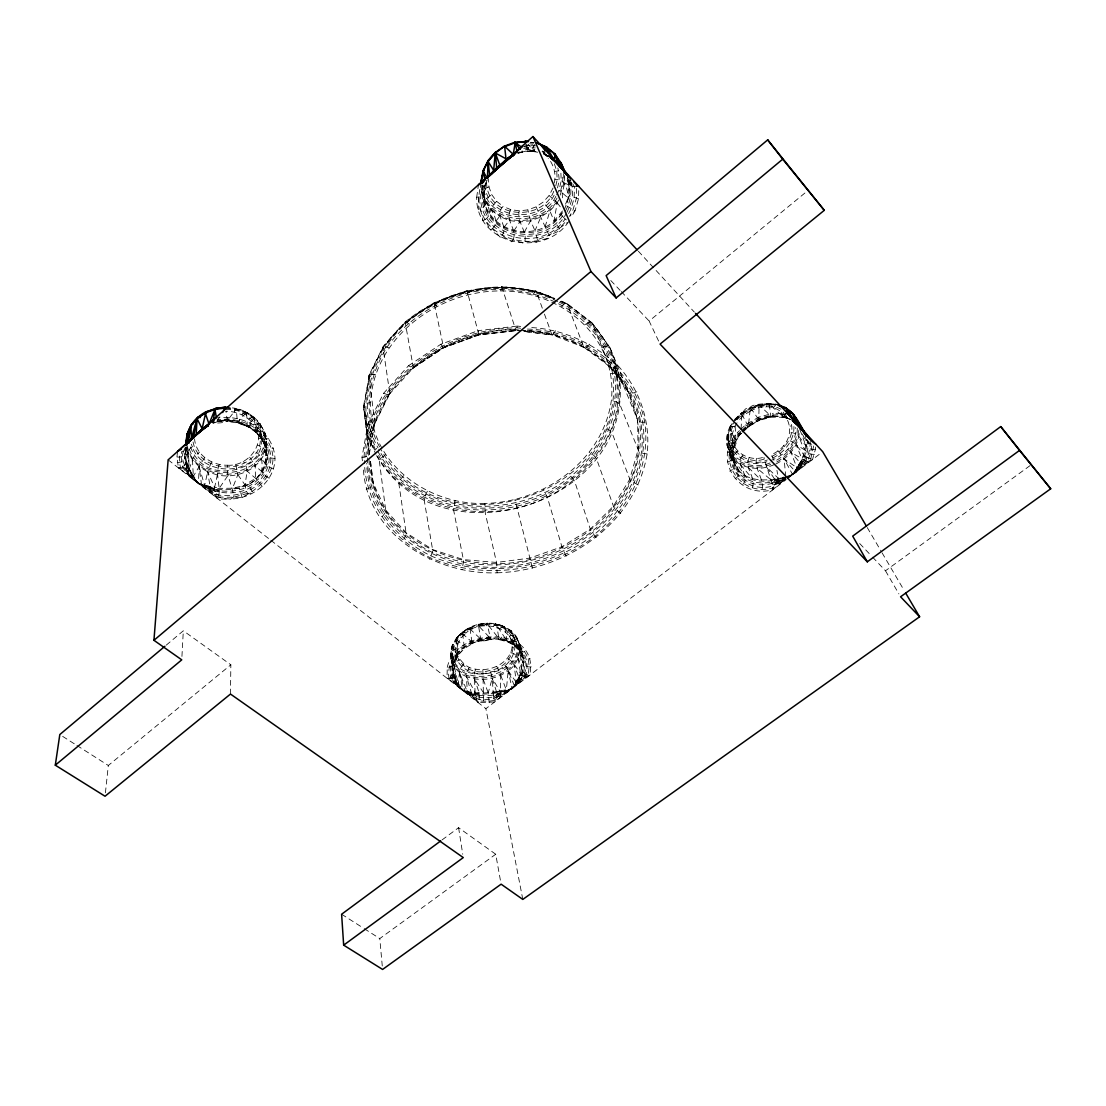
<?xml version="1.0" encoding="UTF-8"?>
<svg xmlns="http://www.w3.org/2000/svg" width="1106" height="1106" viewBox="0 0 1106 1106"><rect width="100%" height="100%" fill="white"/><g stroke="black" fill="none" stroke-linecap="round" stroke-linejoin="round"><path stroke-width="0.75" stroke-dasharray="5 3.75" d="M453.432 664.471C461.147 625.263 539.313 630.088 527.866 674.923C514.096 686.798 498.599 702.227 478.939 699.31C466.483 694.817 458.091 684.821 447.045 678.241L447.253 667.374C460.151 666.918 457.552 646.457 456.225 638.439L463.013 631.54L466.082 632.95C483.543 615.835 526.456 631.581 507.474 658.084C499.829 667.112 487.345 671.024 475.801 669.213C463.027 667.955 457.801 655.996 452.285 646.305L453.695 643.554L458.161 643.139L461.313 637.692L466.082 632.95M744.144 414.93L741.684 412.801L735.144 419.202L738.601 420.349L744.144 414.93L750.863 410.741C744.172 402.404 773.951 403.455 776.951 404.354M562.774 212.573C537.931 245.338 485.382 234.306 481.829 191.2L483.474 189.25L488.976 186.928L488.396 178.619M177.541 451.525L176.946 456.999L178.398 467.879C192.209 477.211 205.232 488.023 217.951 498.847L230.117 499.387L233.407 497.216C233.463 485.976 225.776 476.645 227.504 465.225C212.228 465.571 195.679 455.078 194.559 438.833M457.732 686.038L450.446 676.955C444.626 630.669 536.811 623.355 526.138 674.259L512.092 688.679L499.829 694.112L494.41 700.444L489.115 701.19L478.594 701.052L462.723 690.503L453.128 681.6C459.598 675.973 449.105 663.227 459.806 659.701M219.278 464.437C214.592 475.718 221.905 487.414 217.951 498.847L214.55 494.313L214.633 487.345L207.624 471.806L211.523 461.879M230.477 694.056L230.85 664.789L183.32 630.793L166.246 645.144M568.664 221.601C544.083 258.776 475.621 244.91 476.686 197.241L480.847 196.757L484.193 194.587L481.843 184.688M215.006 418.317C241.177 413.077 273.763 429.557 274.993 458.52C274.786 485.769 243.279 505.262 218.311 497.023C200.034 487.041 178.757 469.11 186.748 445.856C187.246 452.796 192.209 464.479 184.702 468.958L178.398 467.879C192.582 467.479 182.144 446.838 195.969 445.815M219.845 416.824L217.025 421.11C243.693 415.303 277.578 437.824 269.657 467.368C262.952 488.216 239.214 498.253 218.642 495.018C206.546 489.211 195.499 482.119 186.126 472.373L188.601 470.562L185.684 457.704L185.974 448.607L184.743 450.529L181.661 451.594L181.121 456.612L182.421 466.58C193.923 488.741 223.094 494.271 245.117 486.198C257.325 480.972 267.099 469.207 267.113 455.52C265.938 444.64 258.569 435.861 260.657 424.289C253.758 415.51 243.61 408.999 232.371 407.907M447.253 667.374C456.239 625.955 540.751 624.918 529.636 675.296C517.553 683.522 505.566 692.218 494.686 701.951L478.151 702.587C470.091 693.891 458.119 689.342 452.99 677.909L452.921 665.508L457.386 655.554M469.331 667.291L466.898 671.978L466.373 676.513L475.096 692.301L475.539 698.868L478.151 702.587L478.594 701.052L475.718 697.43L472.317 696.808L472.345 695.743L468.004 693.559C449.064 685.333 453.571 662.618 452.285 646.305C458.202 633.13 472.456 625.429 486.474 624.503C506.852 623.549 520.442 635.259 522.239 656.052C525.129 665.121 522.405 681.393 514.304 685.568L507.101 668.065L502.732 662.715M564.309 209.988L569.369 195.762L569.396 179.324C575.327 189.582 572.051 202.467 566.853 212.352M463.87 664.042L460.469 668.162L459.515 672.476L464.921 691.112C471.267 695.536 480.709 698.591 488.866 697.61C494.451 696.628 505.843 697.789 506.341 690.075L508.179 670.761C521.797 661.72 524.341 640.457 510.502 630.351L503.05 626.148L495.35 623.743L493.483 626.342M576.558 188.421L576.323 198.486L573.005 209.933L569.673 216.32L575.065 210.707L578.535 198.748L578.797 188.006M737.025 422.851L734.633 426.612L732.504 433.289L727.223 435.266L727.015 445.483L734.674 464.036C742.762 484.4 768.283 483.571 785.744 477.184C773.246 483.446 757.942 485.7 745.347 478.373C727.084 468.059 735.573 445.193 729.877 428.824L729.808 427.123L732.227 423.308M727.969 434.464C724.596 480.834 798.242 466.234 795.643 427.524M762.49 457.566C747.559 461.907 729.117 449.907 732.504 433.289M452.796 644.273C446.99 656.757 453.723 671.674 466.373 676.513L472.345 695.743C462.488 691.858 454.649 683.01 453.28 672.351L450.626 653.494L452.313 645.199L456.626 637.637L461.313 637.692M227.532 417.432C232.675 425.644 200.615 422.547 216.389 421.994C242.255 415.967 275.684 437.492 268.025 466.373C254.919 503.534 202.91 499.083 184.702 468.958L180.472 467.354L179.366 462.184L179.518 453.018M535.636 145.826L528.723 145.674L527.977 151.384L524.617 149.116M177.236 462.474C185.366 462.916 187.965 454.87 186.057 447.902M204.762 457.732L199.37 465.405L198.347 483.502C218.905 495.281 248.85 494.769 263.034 473.396C280.509 445.442 245.905 413.616 217.606 421.11M553.083 187.951L549.101 195.527L543.309 201.969L536.064 206.863L549.046 235.302L548.935 237.749C514.29 250.716 470.562 227.698 480.322 186.914M727.762 452.174C737.522 452.451 734.633 437.727 741.241 433.206L740.923 432.308C716.329 456.626 739.859 494.976 772.527 486.101L785.827 478.622L772.914 489.709C736.942 499.788 710.826 456.018 739.527 430.635M741.089 429.004L741.808 414.128C749.356 400.165 752.923 412.773 759.504 420.363L772.444 416.796L773.288 413.257L787.679 413.603M797.246 428.091C797.758 442.676 786.933 455.147 774.449 461.368L771.269 454.773C806.537 438.985 786.076 392.989 750.863 410.741M484.843 503.424C427.815 505.373 369.169 463.22 370.538 402.515C373.856 337.067 438.239 290.56 500.728 290.933C560.894 290.754 618.475 337.081 611.3 400.897C602.549 461.078 543.419 502.318 484.843 503.424L485.299 513.225L496.815 563.77L497.064 572.811C435.474 574.996 366.114 534.239 363.307 467.492M496.76 666.337L500.714 675.282L500.119 696.407M727.278 462.004C737.564 460.373 730.803 447.059 736.195 440.99L729.877 428.824L734.232 422.091M478.884 197.172L478.234 209.393L482.313 208.011L485.506 204.859L485.354 200.808L481.829 191.2M482.838 669.711L483.612 702.946M181.937 656.425L183.32 630.793M798.394 430.497C798.325 444.792 787.375 456.681 775.195 462.833M775.818 464.022C788.661 457.621 799.818 444.806 799.292 429.792M813.67 445.981L810.726 459.031L787.237 478.193C800.302 469.552 807.076 451.345 805.624 435.971M536.064 206.863L527.88 209.891L519.281 210.845C516.226 222.5 528.82 232.136 524.147 243.403L513.087 239.878L511.705 241.772L501.917 235.619L500.216 237.223L492.35 228.748L490.428 230.007L485.022 219.665C498.336 210.845 476.285 194.67 481.179 182.324M811.763 444.28L806.965 442.552L806.136 441.598L806.661 439.524L807.629 440.354C809.855 455.561 800.896 471.101 787.182 477.833M811.666 445.842L810.518 453.681L807.256 461.769L791.025 452.354L783.394 445.442M475.801 669.213C470.34 680.024 482.271 690.061 478.594 701.052M777.891 450.709L784.113 458.935L798.587 468.833L812.551 459.474L815.44 449.243L815.744 444.128M565.387 211.122C570.641 201.43 573.019 189.209 568.539 178.785L568.125 197.919L566.493 205.785L575.065 210.707L571.055 217.509M742.071 431.188L747.836 425.616L758.757 419.229L759.131 404.755L749.605 407.851M176.946 456.999C184.301 458.257 187.951 451.428 186.126 444.681M362.422 460.787L361.98 457.442L367.814 424.649L371.588 424.967L374.851 423.308L389.824 393.708L382.966 346.98L405.515 321.763C446.119 288.224 505.829 275.988 554.493 298.371M457.953 685.734L459.515 672.476L468.004 693.559M469.774 641.839L471.82 643.913C476.064 638.148 490.345 644.134 491.036 636.503M185.462 453.142L185.905 448.4M273.583 468.723L269.657 467.368L265.952 464.078L266.56 442.137L264.776 432.405L259.951 423.667L253.993 424.676C247.426 415.87 236.587 411.321 225.776 411.197M500.728 290.933L501.709 286.523L536.106 290.989L543.71 312.044M105.416 792.822L108.319 765.476L230.85 664.789M183.402 451.193C179.794 461.534 187.965 470.838 192.057 477.944M184.011 449.948L185.227 447.46L184.467 459.875L186.873 467.34L184.121 465.598M520.677 326.45L517.359 326.049L516.253 330.556L478.981 334.938L443.63 347.823L412.967 368.174L408.529 365.713L383.616 393.266L367.814 424.649M486.322 625.802L487.165 623.107L490.525 639.213M374.851 423.308L368.865 375.446L382.966 346.98L405.515 321.763L409.718 324.265M361.98 457.442L365.879 456.833L369.266 454.29L363.515 406.275L365.381 403.635L370.538 402.515M756.504 458.326C754.085 469.649 764.951 479.271 761.854 490.58M227.504 465.225C247.938 466.704 267.514 443.05 253.993 424.676M258.528 438.183L264.168 439.303L266.256 441.087C264.984 484.262 191.711 485.313 186.886 443.382M269.214 478.234L265.661 476.092L262.316 472.068L265.454 463.635L266.256 441.087M476.686 197.241L478.428 184.868M482.465 185.31C468.557 234.693 538.705 257.892 565.138 218.988L566.894 220.371L559.373 228.348L549.046 235.302L537.405 239.698L536.811 242.034L525.17 241.246M484.013 185.144C470.188 235.246 543.24 255.431 566.078 213.831M485.105 184.743L486.972 180.347C466.414 228.804 539.687 255.375 563.811 213.762M484.193 194.587L485.672 183.347L485.672 184.135L487.359 179.628M737.149 432.958L740.647 434.119L748.264 426.93L750.269 408.861L759.642 405.501L769.251 404.312L778.43 405.363M518.355 152.78L522.073 152.034L522.156 150.167L528.502 149.476L534.82 149.6L533.866 151.508L528.226 144.278M251.38 423.612L247.716 426.722L237.942 423.017L227.38 421.483L225.97 411.28M264.776 432.405C268.564 451.497 267.445 473.396 248.67 484.483L252.915 493.013L247.716 493.387C240.638 483.46 252.334 470.741 243.209 461.479M784.265 477.405C766.914 481.179 743.633 483.225 734.674 464.036C730.914 458.755 725.19 449.271 734.121 446.008M185.628 449.644L186.126 446.755L184.743 450.529M375.528 374.395L369.473 374.74L364.289 404.409L368.008 433.331L375.791 450.294M558.668 200.103L557.23 202.813L554.037 220.868L559.373 228.348L559.774 230.795L549.046 235.302M364.026 457.276C368.187 380.215 444.418 328.233 517.166 327.832L520.58 328.247M365.879 456.833C370.04 380.865 445.179 329.643 516.903 329.229M368.602 455.285L374.215 424.11L389.893 392.796M369.266 454.29L374.975 422.326M511.732 641.411C523.58 638.646 521.133 655.761 523.193 662.936C522.488 677.231 514.691 691.485 499.94 695.245M514.829 686.052C527.424 676.402 527.977 654.558 514.276 645.475L504.488 626.798C493.774 621.406 480.612 622.443 469.815 627.282L472.165 643.747L463.87 648.835L460.732 647.439M247.716 426.722L247.288 426.335C246.873 422.976 247.868 405.072 242.007 414.764M808.237 443.354L806.661 439.524C806.841 454.4 802.196 471.986 787.154 477.433M205.204 488.23L204.665 485.562L207.624 471.806L199.135 466.635L192.458 459.806L188.048 451.746L185.684 457.704M192.679 477.433L199.135 466.635L201.582 485.133L214.633 487.345L217.343 474.972C236.255 478.926 258.942 470.202 265.343 450.847L263.034 447.488L257.587 445.137M787.126 477.045C796.638 473.99 802.002 463.718 803.537 454.359L795.297 443.63L787.417 439.289M513.087 239.878C517.719 229.246 504.419 220.205 510.834 209.656L519.281 210.845M554.217 183.015C556.373 174.416 553.857 164.918 548.217 158.144M555.82 185.697L557.148 179.863L556.76 171.029L553.982 162.679L551.977 163.591M557.507 187.923L559.29 180.223L557.908 167.932M266.56 442.137L265.551 446.465L267.113 455.52L270.929 458.008L274.993 458.52M556.636 194.877L558.986 190.426L561.212 180.748L560.811 170.974M565.539 204.154L568.125 197.919L560.507 191.435L562.83 181.425L562.539 174.679M564.337 175.605L564.641 183.043L562.249 193.329L562.47 198.458M495.35 623.743L496.677 625.208L499.013 639.185C514.995 641.162 530.852 656.452 524.576 673.374C513.225 695.259 483.875 701.259 462.723 690.503L453.999 676.167L451.359 660.572L452.81 656.964L457.386 654.517L456.833 648.876L458.161 643.139M732.338 439.898L727.789 442.248L726.766 444.418C729.144 451.76 741.573 466.11 729.67 471.142M182.421 466.58L188.601 470.562L193.481 457.29L199.453 452.257M765.946 407.132L768.034 403.317L777.767 404.616M736.195 440.99L734.246 442.58L731.107 442.262M733.126 450.211L733.126 448.248L727.209 437.188L727.223 435.266M489.142 702.739L488.23 692.826L492.225 678.268L489.986 668.729M497.064 572.811C565.47 570.89 635.369 524.23 647.134 453.902C650.798 421.303 639.655 389.091 617.425 365.104C593.134 343.04 562.028 328.593 528.986 327.473M545.078 226.924L549.945 210.873L557.23 202.813L549.101 195.527M234.168 412.068C237.97 398.243 235.578 433.082 239.933 419.243M734.633 426.612L730.485 426.598L727.209 437.188L732.96 457.511M731.564 426.322C719.481 448.372 746.744 469.732 767.329 459.93M732.974 426.335C722.19 445.981 744.85 466.027 764.232 459.059L771.684 482.382L772.914 489.709L775.541 484.151L778.679 481.151L785.758 477.654C773.398 484.718 758.218 488.258 744.988 480.059C728.094 470.327 728.965 446.354 741.241 433.206M455.05 500.603L453.654 510.281L463.635 560.936L462.031 569.866M733.126 448.248L735.919 440.022L735.117 425.713M807.629 440.354L809.882 443.948L808.845 441.018L810.256 441.46C810.2 456.446 802.527 472.317 787.126 476.686M465.128 691.596C480.723 696.033 497.009 694.153 512.092 688.679L516.516 682.623L521.88 669.946L520.027 651.199L517.304 648.185L512.147 647.065M235.661 464.216L237.845 474.681L232.55 488.216L210.555 488.451L201.582 485.133M451.967 656.715L456.142 656.992L464.451 648.503L462.432 631.844L470.147 627.143L472.124 629.231M481.815 192.098L484.193 193.716C481.76 236.242 547.041 247.136 562.968 210.403L554.037 220.868L549.419 209.836L543.309 201.969M534.571 144.513L532.981 148.038L524.368 146.752M749.329 457.566C743.108 468.239 758.177 478.442 751.375 489.004M458.271 685.181L452.091 678.752L447.045 678.241L450.446 676.955L453.239 673.568M537.405 239.698L534.958 230.739L540.875 216.983L549.945 210.873M532.774 295.026L535.567 290.864L554.783 298.579M522.378 671.135L523.29 672.31L514.553 685.817L522.378 671.135C519.737 664.623 519.654 653.909 510.695 652.747M555.558 330.722L552.502 334.966L524.493 331.551M501.806 637.111L500.009 639.752C495.391 635.438 480.999 645.323 480.115 638.121M456.833 648.876L452.133 650.314L450.667 652.346C452.7 692.909 525.309 681.683 519.032 643.056M501.917 235.619C509.479 225.97 493.235 215.601 503.106 206.407L510.834 209.656M368.754 376.33L383.492 346.468L388.842 347.63M785.772 476.727L784.113 458.935L795.311 471.585L804.338 455.409L803.537 454.359M490.912 637.83C470.009 638.521 446.008 654.586 448.842 677.729L452.091 678.752L453.128 681.6C467.133 699.573 492.958 691.969 512.092 688.679L520.981 674.301L512.88 662.439L507.474 658.084M479.244 694.043L475.677 694.651L467.326 691.554L466.373 676.513C480.128 681.987 496.304 679.457 508.179 670.761L512.092 688.679L518.894 677.328L514.138 664.983L516.281 682.374L517.76 683.702M568.595 213.582L570.986 208.993L574.152 198.029L574.415 186.776L570.42 179.739L570.973 182.932L572.438 183.278L572.424 186.568L576.599 186.748L574.526 185.02M526.636 144.692L527.313 150.928L533.037 151.038L535.083 147.126M553.733 191.31C542.051 222.527 487.787 218.463 486.571 183.112M787.14 476.313L792.656 474.654L802.5 459.059M797.011 468.018L799.873 462.598L791.025 452.354L797.011 468.018L792.656 474.654L784.113 458.935M554.161 195.14C540.018 224.836 487.608 219.97 484.787 185.214M555.848 196.37C541.028 227.421 486.225 222.334 483.239 185.974M557.037 198.015C541.111 230.477 483.308 223.578 482.022 185.158M560.203 195.112L563.991 182.214L563.631 173.601M524.327 232.094L530.631 220.758L540.875 216.983M773.246 407.962L776.025 404.589L767.412 403.593M518.894 677.328L514.428 685.692M567.378 177.264L568.913 184.688L569.369 195.762L568.125 197.919C567.558 189.416 565.719 178.232 554.963 179.725M457.4 637.139C427.856 695.038 548.396 678.503 509.465 630.116L505.456 631.733M799.873 462.598L800.468 462.985L795.131 471.488M489.474 213.264L492.502 206.145L496.608 201.306L491.783 194.67L488.976 186.928M759.504 420.363L758.675 417.156L773.288 413.257M800.468 462.985L801.159 463.4L805.555 456.488L804.338 455.409M729.601 427.884C735.462 416.243 746.633 408.031 759.131 404.755M427.386 491.216L424.884 496.069L424.234 500.368L432.805 550.926L429.46 559.36M513.834 230.877L519.861 221.96L530.631 220.758L534.958 230.739M227.642 475.953L219.43 488.036L214.633 487.345M262.163 486.502L256.426 479.009L261.597 471.571C262.509 464.202 263.048 454.538 254.546 451.621M742.928 455.133C733.389 464.492 752.163 475.898 742.14 485.064M216.928 421.939L213.099 423.225M452.091 678.752L454.041 675.31L451.359 660.572L455.202 678.448L458.368 684.932L451.787 675.946L451.967 666.379L456.142 656.992L464.727 647.812M268.606 438.64L262.44 439.538L255.458 431.852L260.905 425.202L254.38 418.151L245.891 412.732L236.02 409.344L227.504 420.377L237.721 422.699L247.288 426.335L256.053 432.363L261.154 430.22M795.311 471.585L807.103 457.483L812.551 459.474L807.256 461.769M504.129 227.159L509.299 220.495L519.861 221.96M492.35 228.748C501.129 220.578 490.235 208.965 485.368 201.79M495.834 221.172L499.608 216.458L509.299 220.495M480.916 640.637L478.304 624.268L479.036 626.784M561.599 306.542L565.042 303.321L566.742 303.293L592.235 323.132L609.904 347.547L628.084 391.427L637.623 420.017L640.982 422.257L646.803 422.133M589.733 344.16L586.028 347.464L583.65 346.634L567.226 303.956L560.618 300.832M369.473 374.74L363.515 406.275L369.625 454.22M795.504 471.668L798.159 468.598M245.891 412.732L237.859 421.925L247.288 426.335M511.691 639.89L509.659 641.839L507.281 641.508L496.677 625.208M412.967 368.174L443.796 347.547L478.898 334.745L516.253 330.556M383.616 393.266L386.989 394.483L389.824 393.708M382.897 347.796C420.28 295.233 495.654 272.007 554.936 299.035M556.65 201.831C540.696 226.094 499.566 227.546 485.354 200.808L486.806 198.347L491.783 194.67M389.284 394.303L413.354 367.745L405.142 322.109L433.884 302.809L467.022 290.657L478.981 334.938L478.082 330.666L517.359 326.049M797.758 468.391L801.933 463.843L803.758 464.838M500.009 628.374L503.866 626.245L511.262 630.987L519.543 650.798L523.069 652.028L526.332 651.019M248.767 419.063L252.721 416.768L254.173 417.294L254.38 418.151L247.426 425.63L255.555 431.216L261.721 438.322L266.477 447.764L273.32 448.276M802.804 464.326L808.859 458.354M456.225 638.439C467.631 624.641 488.064 619.899 504.488 626.798M734.647 419.478L741.684 412.801M736.015 419.257C745.403 408.169 760.693 402.169 775.057 405.308M734.854 420.944L741.808 414.128L750.269 408.861M737.204 419.658C747.504 407.34 766.264 401.45 780.974 409.179M740.716 429.487L745.485 424.856L758.675 417.156M740.854 431.451C713.384 455.727 738.352 497.617 772.79 487.981L775.541 484.151L779.094 483.516L785.882 479.161M742.002 430.345C753.435 418.497 770.633 413.063 786.891 415.165L784.223 417.335L771.947 417.045L759.642 405.501M745.223 428.782L759.476 419.616L772.845 416.036M742.403 432.087C753.587 419.755 772.237 413.243 788.288 418.4L786.02 416.354L770.841 416.008L758.757 419.229M743.094 431.741L747.988 426.999L759.601 420.225M403.607 475.691L400.054 479.921L398.92 483.958L406.275 534.184L404.077 538.912L401.381 541.76M737.743 451.207C725.495 458.7 747.352 471.709 734.743 478.981M658.609 341.035L649.139 321.03L805.832 192.264M493.414 695.149L492.225 678.268L496.428 691.568L496.898 696.918L494.686 701.951L493.414 695.149L499.898 691.084L506.258 690.559M799.044 469.082L795.905 471.875M730.485 426.598L729.808 427.123C721.969 442.124 730.72 457.898 738.863 470.575M506.189 691.043L499.801 692.024L493.76 696.918L499.788 693.047L506.161 691.527M522.806 899.413L485.893 708.656L786.076 479.672M787.389 478.663L820.182 453.654M442.082 839.91L458.589 827.689L495.723 854.247L500.811 882.505M585.115 324.5L589.581 322.123L591.682 322.413L609.904 347.547L619.222 375.321L637.623 420.017L638.051 449.99L629.687 479.368L613.318 506.285L590.203 529.18L561.862 546.765L530.023 558.074L496.58 562.456L463.483 559.622L432.75 549.627L406.303 532.926L385.953 510.364L373.261 483.239L370.469 461.561M382.275 966.008L379.787 938.565L495.723 854.247M872.606 557.161L885.477 570.779L1030.17 465.543M559.373 228.348L567.337 222.569M617.425 365.104L614.148 367.109L610.36 367.137L584.175 347.395M218.311 497.023L242.007 497.396C260.09 488.423 278.74 470.893 271.274 448.607C263.67 427.096 238.813 416.326 217.218 419.851M520.055 644.632L516.073 646.36L507.903 642.074M408.529 365.713L440.824 344.256L478.082 330.666M412.234 368.174L443.216 347.616L478.939 334.593L516.585 330.155L521.576 330.763M784.845 414.598L786.463 413.52M785.882 479.078L779.094 483.516L776.937 470.34M248.67 484.483L232.55 488.216L239.518 488.161L255.486 478.414L255.168 464.672L249.652 457.193M470.658 627.434C436.967 641.549 459.764 682.775 490.774 671.881C518.12 668.383 526.097 628.664 494.741 624.199M471.336 628.153C439.455 641.494 461.022 680.508 490.359 670.208C516.253 666.89 523.774 629.3 494.106 625.084M771.988 456.308C784.195 450.391 794.965 436.566 791.067 422.478M772.79 457.981C784.887 452.05 794.841 439.746 793.887 425.727L790.002 426.087M778.873 482.299L785.772 478.124L775.251 482.631L771.684 482.382L778.334 478.248L784.278 477.032M385.344 454.87L380.962 458.243L379.441 461.893L385.87 511.58L383.063 515.714L379.745 517.954M522.571 675.849L526.138 674.259L529.636 675.296L524.894 677.259L520.981 674.301M485.022 219.665L482.921 220.55L480.419 208.91M496.677 695.453L506.147 692.038M601.775 347.408L606.918 346.067L609.309 346.759C643.955 416.699 586.526 492.543 516.958 507.93C465.944 519.875 404.547 503.52 377.381 456.142M636.793 391.8L633.019 393.031L628.733 392.312L609.752 366.321L592.235 323.132L565.995 303.072L561.184 301.15M527.866 674.923L523.663 676.582L521.88 679.941L519.281 677.826M509.451 636.185C524.617 629.701 513.543 663.711 530.133 658.595M471.294 643.637L480.751 640.222L490.746 638.756M770.025 462.944C753.711 470.174 729.725 462.806 727.029 443.312M770.675 464.451C756.241 470.368 736.637 466.732 729.02 452.008M774.297 464.561C759.186 471.709 737.591 469.11 729.283 453.114M247.716 493.387L233.407 497.216M366.183 489.253L369.916 487.787L373.151 484.387L370.482 461.05M373.994 429.958L369.045 432.266L367.275 435.446L375.86 454.124M518.106 153.153L522.073 152.034M517.235 152.711L520.124 151.937M748.264 426.93L745.485 424.856M517.732 153.126L527.977 151.384M479.078 692.688L475.456 693.407L471.515 692.01M554.59 171.416L558.876 170.877M257.311 431.202L263.988 431.617C275.823 477.322 198.914 488.175 188.614 446.617M610.609 373.496L616.097 373.316L619.222 375.321C636.766 503.797 439.635 565.885 376.579 455.672M496.428 691.568L499.898 691.084L492.225 678.268M478.262 624.309L487.165 623.107M478.331 624.807L487.428 623.59M523.179 146.282L528.723 145.674M523.677 148.301L535.263 147.886M479.271 695.674L475.76 696.006L478.939 699.31M201.651 485.382L210.638 490.539L219.195 491.05L210.126 486.668L198.347 483.502L193.163 476.99L186.292 463.331M475.677 694.651L472.276 694.734L475.718 697.43M772.154 484.193L775.541 484.151L774.477 478.884L766.693 467.257L778.334 478.248M815.44 449.243C802.541 451.345 802.389 431.312 789.67 432.695M531.253 666.863C522.309 668.204 521.216 657.489 520.027 651.199M217.025 421.11L227.38 421.192M534.336 150.831L528.267 150.706L521.88 152.089M527.659 151.467L533.866 151.508M778.527 480.087L770.606 479.562L757.333 468.46M647.134 453.902L643.18 453.405L638.729 451.027L619.858 404.45L616.747 401.907L611.3 400.897M214.923 489.723L210.638 489.446L201.707 485.631M499.013 639.185L500.009 639.752M471.875 692.868L465.225 691.844M543.668 153.527L548.576 156.112L542.106 151.563M225.583 407.464L235.965 408.543M225.652 408.266L236.02 409.344M225.707 409.538C251.186 406.538 273.486 440.243 251.117 458.52C233.145 474.446 197.739 467.133 193.066 441.971M578.535 198.748L569.369 195.762M814.375 454.386C804.435 454.732 801.809 443.81 798.933 436.414M527.424 329.076C581.327 330.431 634.747 367.717 644.798 422.464C650.992 466.455 628.844 509.258 594.959 536.382C548.604 571.456 484.165 581.258 430.469 557.811C393.072 540.032 364.482 502.981 364.455 460.58M527.009 330.459C580.166 331.786 632.853 368.533 642.807 422.506C648.959 465.903 627.13 508.166 593.701 534.931C547.968 569.562 484.359 579.254 431.368 556.069C395.782 538.885 367.247 504.046 366.736 463.359M519.004 330.086L515.59 329.671C444.847 329.602 371.823 382.192 367.441 456.156C366.763 525.447 432.723 569.327 497.133 567.267C562.94 565.47 630.213 520.497 641.383 452.796C650.259 383.948 588.461 331.62 523.249 330.971M520.705 330.293C574.498 330.915 629.12 366.86 639.448 421.732C645.531 464.216 624.213 505.608 591.503 531.848C546.737 565.788 484.442 575.258 432.584 552.502C396.556 535.29 369.003 499.539 369.031 458.658M524.479 331.427L552.502 334.966M530.949 142.273L534.046 142.743M530.286 142.591L533.673 143.103M529.719 143.78L532.954 144.264M524.576 144.734L533.769 146.103M533.037 151.038L535.829 151.467M533.424 151.577L537.654 152.213M492.834 692.176L496.442 692.729M214.55 494.313L218.642 495.018L214.91 491.161M467.879 693.033L472.124 693.766M467.326 691.554L462.723 690.503L459.515 672.476M187.522 466.552L198.347 483.502L210.126 486.668L210.555 491.686L214.785 492.709M758.315 408.073L758.398 404.713L768.67 403.566L783.421 417.059L788.288 418.4M210.389 487.511L201.499 484.884M465.032 691.361L467.562 692.038M519.06 649.761L513.834 644.466L506.894 640.526L498.695 638.231L487.677 624.517L478.511 625.761L489.778 637.733M499.456 639.71L508.705 642.185M638.148 484.981L630.323 480.46L612.06 432.971L609.143 429.916L604.07 427.745M782.772 416.285L791.149 419.616L782.772 416.285L780.283 410.05M784.223 417.335L787.762 418.414L783.421 417.059L787.762 418.414M217.343 474.972L207.624 471.806L210.126 486.668M542.438 151.024L545.299 151.992M501.709 286.523L515.908 330.39M235.495 408.501L245.753 411.916L254.173 417.294M235.108 409.261C263.228 412.234 272.947 453.405 245.256 464.866C226.066 474.695 196.84 466.538 191.462 444.142M450.446 676.955L452.99 677.909M564.641 183.043L572.424 186.568L568.29 180.734M584.991 347.685L551.908 334.759L544.276 313.62M561.088 301.496L567.226 303.956M553.94 298.869C505.76 276.279 446.492 288.625 406.22 321.818C371.146 352.33 352.731 406.593 376.759 449.077M560.286 301.413C588.779 315.127 609.503 342.404 616.097 373.316C622.111 413.105 603.005 452.395 572.479 477.377C515.7 523.981 414.238 519.64 377.45 450.612M557.673 301.509C509.147 277.136 448.289 288.182 407.202 322.275C372.57 352.399 354.376 405.971 378.058 447.916M559.235 302.145C587.383 315.68 607.858 342.597 614.383 373.109C620.355 412.414 601.498 451.22 571.36 475.912C515.299 521.977 415.04 517.649 378.75 449.437M542.258 151.342L544.746 152.96L543.958 153.928L548.424 156.25L543.737 153.914L548.438 155.974M569.77 182.379L570.973 182.932M789.961 419.381L787.334 418.137L783.214 412.137M543.737 153.914L548.382 156.209M526.138 674.259L523.29 672.31M801.159 463.4L801.933 463.843M620.743 513.433L613.899 507.46L596.618 459.087L594.005 455.575L589.595 452.382M805.03 450.128L796.085 444.681L801.781 458.423M244.744 411.681C307.344 453.515 203.2 504.101 189.126 441.736M256.426 479.009L247.302 471.267M62.669 736.375L75.498 744.559M76.936 745.472L108.319 765.476M341.616 914.233L362.823 927.754M364.233 928.653L379.787 938.565M805.555 456.488L807.103 457.483M558.986 190.426L560.507 191.435M184.702 468.958L187.937 471.128L192.942 477.198L189.098 470.022M262.316 472.068L255.362 465.903M491.437 210.085L499.608 216.458M168.14 459.847L269.463 539.189M270.818 540.253L485.893 708.656M496.608 201.306L503.106 206.407M543.392 153.596L547.276 156.776M510.502 630.351L511.262 630.987M456.225 639.475L464.672 646.775M462.211 633.517L472.165 642.157M259.951 423.667L265.053 433.386L261.721 438.322L265.675 446.948M265.952 464.078L261.514 458.949M565.138 218.988L561.157 214.937M469.815 628.83L480.723 639.061M748.347 467.52L761.398 480.281M596.203 537.627L590.715 530.41L574.65 481.276L568.968 473.313M514.276 645.475L519.543 650.798M610.788 280.509L620.093 290.339M621.254 291.569L649.139 321.03M859.721 543.558L871.431 555.931M453.875 680.937L458.133 685.457M638.342 251.186L694.333 312.086M187.108 471.737L192.389 477.668M740.343 464.506L752.674 478.953M261.721 438.875L255.555 431.216L254.38 418.151M557.23 202.813L562.014 209.131M455.133 679.029L452.727 674.798M609.752 366.321L610.36 367.137C639.309 396.93 646.872 442.552 630.323 480.46C611.3 520.677 572.867 548.382 530.355 559.373C462.101 577.194 372.542 539.576 370.123 460.981M590.77 322.067C618.282 350.809 625.802 394.344 610.484 430.925C597.323 459.267 574.29 481.414 546.696 495.668C489.806 523.677 407.658 511.414 376.496 451.842M508.179 670.761L516.281 682.374M237.845 474.681L244.993 484.898M733.831 459.598L745.002 475.649M267.113 455.52L265.343 450.847M483.626 692.992L474.474 678.904L475.096 692.301M440.824 344.256L443.63 347.823L434.05 302.588L436.732 306.141M867.242 527.548L881.206 551.341M882.076 552.834L903.892 590.01M885.477 570.779L898.902 593.894M566.175 556.194L562.29 548.037L547.65 498.281L543.558 489.35M741.808 414.128L747.836 425.616M186.638 462.184L193.163 476.99M802.389 434.119L806.136 441.598M467.022 290.657L467.866 294.721M374.533 449.935L367.399 434.409L363.653 405.308M379.621 446.893C361.773 415.635 368.353 376.178 387.183 346.869C406.745 319.966 435.529 301.648 467.492 293.09C527.064 278.394 600.171 308.436 612.517 373.178C629.867 496.732 438.847 556.028 380.298 448.386M515.355 635.784C534.958 675.96 453.073 695.107 451.179 651.268M567.157 180.167L568.913 184.688M500.714 675.282L506.341 690.075M242.007 497.396L239.518 488.161M483.281 679.499L488.23 692.826M455.202 678.448L453.28 672.351M799.97 429.75L805.901 445.842M530.631 220.758L527.88 209.891M199.135 466.635L204.665 485.562M450.626 653.494L453.46 663.324M567.862 178.094L569.59 185.49M532.47 568.152L514.954 499.58M454.4 667.042L458.437 684.683M519.53 644.121L523.193 662.936M511.705 631.982L513.834 644.466M504.875 627.752L506.894 640.526M518.175 658.305L520.539 673.526M458.589 827.689L462.75 854.274M763.983 457.372L764.232 459.059M769.251 404.312L770.841 416.008M188.048 451.746L189.389 469.525M192.458 459.806L193.356 476.797"/><path stroke-width="1.5" d="M519.765 149.047L514.94 142.232L514.802 142.937L517.774 142.619M481.953 178.633L483.709 169.923L481.055 181.674L483.17 170.462L488.009 160.771L495.281 152.462L504.557 146.103L495.377 153.057L488.05 161.435L487.47 177.154M222.652 412.524L225.527 407.188L228.956 407.547M189.25 441.57L196.191 435.004L197.034 418.635L197.933 417.266L200.186 417.57M905.634 592.982L919.598 616.775L522.806 899.413L501.115 884.178L382.593 969.437L343.662 945.146L463.276 857.592L230.477 694.056L105.042 796.237L55.3 765.186L181.757 659.84L153.941 640.305L168.14 459.847L532.94 136.563L637.167 249.915M186.237 445.386C185.075 431.312 193.536 418.137 205.91 411.847L215.739 408.653L222.306 407.865M186.195 445.234L187.204 434.16L191.186 424.911L197.933 417.266M491.216 173.988L493.622 170.849L495.281 152.462L496.221 152.6M225.458 408.238C212.034 408.57 198.527 414.474 190.882 425.838L187.052 444.792L187.204 434.16L186.25 442.994L187.536 433.165L191.96 424.275L193.149 423.971M514.608 154.259L521.797 146.434L520.138 149.241M482.299 183.278L484.027 181.329L478.428 184.868L514.691 153.637L496.649 168.167L489.695 175.564L488.009 160.771L495.557 152.31M181.398 449.105L177.541 451.525L202.246 429.1L207.859 425.437L193.439 437.05L187.937 443.312L190.882 425.838L191.435 438.349L189.057 441.833M215.062 408.695L225.527 407.188L215.338 408.404L213.154 420.667M55.3 765.186L59.807 734.55L164.932 646.25M514.802 142.301L526.29 141.568L515.202 142.757L513.198 154.494L506.382 159.527L491.382 173.877L514.691 153.637M216.43 417.791L214.951 409.497L209.02 424.04L202.509 429.391L197.034 418.635L193.647 436.552L190.094 440.451L215.006 418.317L213.513 421.303M205.91 411.847L202.08 428.907L185.78 444.861M507.046 159.513L512.092 156.001L492.806 172.19L496.691 167.918L495.377 153.057L507.212 159.416M189.14 441.501L191.435 438.349L197.034 418.635M485.05 180.306L483.17 171.209L488.451 160.439L489.35 160.467M525.944 141.056L522.226 142.149M545.313 150.527L546.447 146.974L536.7 142.688M187.937 443.312L193.55 436.815L207.956 425.63M481.069 180.845L481.649 180.084M489.695 175.564C496.262 167.089 505.304 160.785 514.138 154.826L506.382 159.527L513.723 154.785L504.46 146.13L514.94 142.232M189.333 441.322L193.439 437.05M490.47 174.859L506.064 159.43L513.198 154.494L506.064 159.43L504.64 146.683L515.202 142.757L521.935 147.292M189.195 441.626L202.37 429.239L207.997 425.672L202.37 429.239M190.453 440.105L193.329 437.271M491.451 173.725L496.58 168.375M489.889 175.619L496.511 168.568M188.642 441.681L196.191 435.004M550.166 156.278L568.484 175.951M491.147 174.154L496.428 168.748M186.638 444.46L193.204 437.478M186.596 441.93L187.453 440.948M489.792 174.789L496.649 168.167M153.941 640.305L590.95 271.509L532.94 136.563M767.688 139.881L606.143 275.601L616.125 297.956L782.702 159.181L767.688 139.881L824.288 210.32L660.061 344.104L867.311 561.834L1019.511 450.419L1050.7 488.783L900.574 596.784L919.598 616.775M202.509 429.391L209.131 424.358M440.7 840.933L341.616 914.233L343.662 945.146M1050.7 488.783L1000.736 426.598L852.698 536.134L867.311 561.834M191.435 438.349L193.55 436.815M209.02 424.04L202.08 428.907L209.02 424.04L205.246 413.05M198.928 417.211L206.628 411.971M506.866 159.568L513.17 155.476L506.645 159.568M202.467 429.335L208.025 425.741M544.594 147.416L546.447 146.974L555.088 154.218L566.383 174.665M205.44 412.22L215.739 408.653M488.41 177.098L487.677 177.347L500.009 165.748L495.377 153.057M815.744 444.128C801.145 435.418 799.749 413.215 783.629 407.602L779.066 405.791M789.698 412.414L792.214 412.897L804.117 433.137M806.039 433.829L796.182 423.391L792.974 413.713L785.799 407.796L777.767 404.616L778.43 405.363M525.571 141.153L528.571 141.609M545.645 146.932L555.088 154.218L560.783 166.84L566.41 173.255M559.249 161.752L560.963 162.789L566.092 174.375M779.771 405.902L786.518 408.57L796.14 423.197L809.924 439.013L796.182 423.391L804.228 431.934L805.154 434.63M537.461 143.338L546.972 147.527L554.217 160.149L570.668 178.826M795.352 418.939L796.555 419.52M576.281 185.2L578.839 186.472L574.014 182.158M551.88 158.573L557.631 163.329L564.668 171.458L560.963 162.789L554.507 153.61M792.961 421.151L799.154 426.114M793.638 421.414L799.126 426.031L792.974 413.713L804.228 431.934M551.908 158.476L557.631 163.329L568.484 176.905L565.968 172.978M549.682 156.941L557.631 163.329L555.088 154.218L554.189 160.204L550.152 156.305M550.788 157.771L557.59 163.37L567.281 174.734M806.495 435.695L801.822 428.99L792.173 420.225L799.223 426.225M784.818 407.464L791.094 412.455M787.679 413.603L796.693 423.681M550.304 156.485L565.249 172.315M792.629 420.004L801.822 428.99L806.315 435.501M554.272 160.094L557.562 163.412M590.95 271.509L616.125 297.956M695.508 313.357L822.726 451.718L866.357 526.069M782.702 159.181L824.288 210.32M542.396 146.849L545.286 150.485M1000.736 426.598L1019.511 450.419M553.525 153.43L556.387 157.591M488.05 161.435L493.718 170.379M792.974 413.713L801.822 428.99M483.17 171.209L487.414 178.73M564.945 171.914L566.161 174.596M789.822 416.464L786.518 408.57L786.781 413.063M560.963 162.789L564.212 172.619M560.341 162.112L561.959 166.992M515.202 142.757L516.889 151.052M546.972 147.527L547.843 152.6"/></g></svg>
